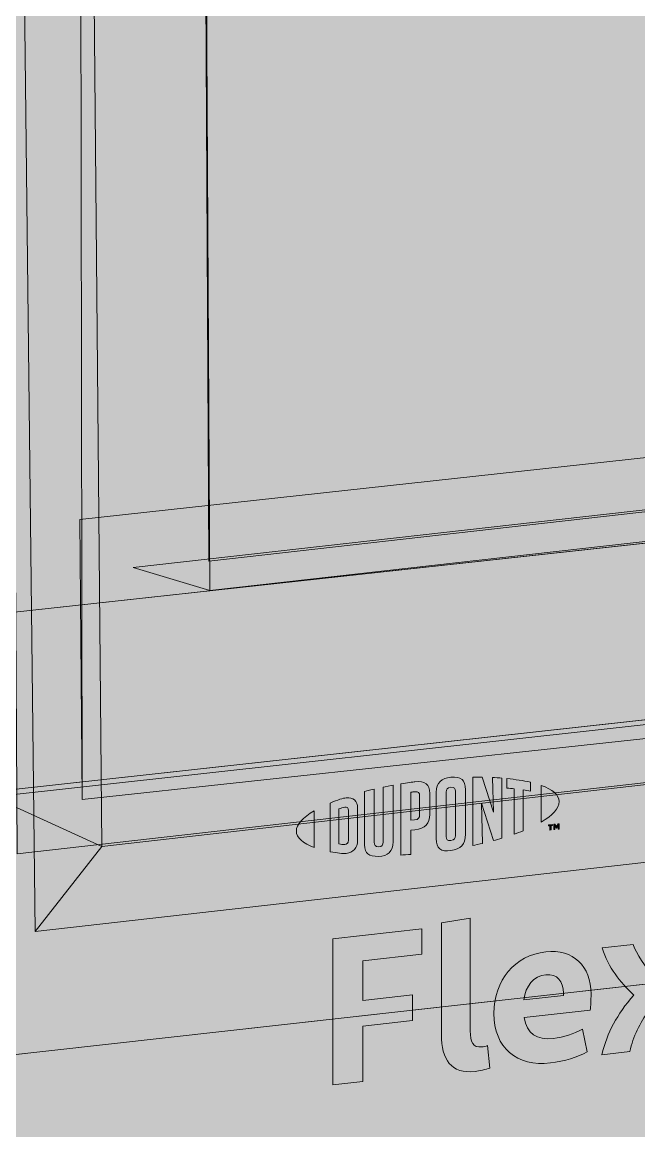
# Model space of a CAD drawing. Header units: inches. Extents: x -22 to 84, y -21 to 19.
# Drawn here: x 33.858 to 34.153, y -3.219 to -2.687 of the extents above; entities that cross this region are included whole.
import ezdxf

# ---------------------------------------------------------------- set-up
doc = ezdxf.new("R2010")
doc.units = ezdxf.units.IN
doc.header["$MEASUREMENT"] = 0
doc.layers.add('G-ANNO-TTLB', color=7, linetype='Continuous', lineweight=0)
doc.layers.add('TYVEK', color=7, linetype='Continuous', lineweight=0)
picture_1 = doc.add_image_def('image1.png', size_in_pixel=(1250, 1458))
picture_2 = doc.add_image_def('image2.png', size_in_pixel=(1250, 1458))

# ---------------------------------------------------------------- blocks, each defined once
blk = doc.blocks.new('Block_33')
at = {"layer": 'TYVEK', "color": 18, "lineweight": 9, "true_color": 0x000000}
for p, q in [((33.85133, -2.97023), (35.98683, -2.73664)), ((33.85199, -3.05517), (36.08241, -2.80897)), ((33.72591, -3.19653), (36.20186, -2.91978))]:
    blk.add_line(p, q, dxfattribs=at)
blk = doc.blocks.new('Block_34')
at = {"layer": 'TYVEK'}
for points in [[(32.43653, 2.2097), (32.43653, 2.2097), (37.52489, 2.41225), (37.52489, 2.41225), (37.52489, 2.41225), (37.3835, -4.1565), (37.3835, -4.1565), (37.3835, -4.1565), (32.62265, -4.78983), (32.62265, -4.78983), (32.62265, -4.78983), (32.43653, 2.2097), (32.43653, 2.2097)], [(33.67354, -3.45827), (33.67354, -3.45827), (36.38832, -3.13149), (36.38832, -3.13149), (36.38832, -3.13149), (36.45597, 1.29598), (36.45597, 1.29598), (36.45597, 1.29598), (33.61587, 1.11902), (33.61587, 1.11902), (33.61587, 1.11902), (33.67354, -3.45827), (33.67354, -3.45827)]]:
    blk.add_open_spline(points, degree=3, knots=[0, 0, 0, 0, 1, 1, 1, 2, 2, 2, 3, 3, 3, 4, 4, 4, 4], dxfattribs=at)
image = blk.add_image(picture_1, insert=(31.68353, -5.18884), size_in_units=(6.87158, 8.01501), dxfattribs=at)
image = blk.add_image(picture_2, insert=(31.68353, -5.18884), size_in_units=(6.87158, 8.01501), dxfattribs=at)
blk = doc.blocks.new('Block_39')
at = {"layer": 'TYVEK', "true_color": 0x003b71, "transparency": 33554687}
h = blk.add_hatch(color=156, dxfattribs=at)
h.dxf.hatch_style = 2
edge = h.paths.add_edge_path()
edge.add_spline(control_points=[(34.00672, -3.19671), (34.00672, -3.19671), (34.00672, -3.12659), (34.00672, -3.12659), (34.00672, -3.12659), (34.0494, -3.1218), (34.0494, -3.1218), (34.0494, -3.1218), (34.0494, -3.13402), (34.0494, -3.13402), (34.0494, -3.13402), (34.02105, -3.13721), (34.02105, -3.13721), (34.02105, -3.13721), (34.02105, -3.15624), (34.02105, -3.15624), (34.02105, -3.15624), (34.04489, -3.15356), (34.04489, -3.15356), (34.04489, -3.15356), (34.04489, -3.16578), (34.04489, -3.16578), (34.04489, -3.16578), (34.02105, -3.16846), (34.02105, -3.16846), (34.02105, -3.16846), (34.02105, -3.19511), (34.02105, -3.19511), (34.02105, -3.19511), (34.00672, -3.19671), (34.00672, -3.19671)], knot_values=[0, 0, 0, 0, 1, 1, 1, 2, 2, 2, 3, 3, 3, 4, 4, 4, 5, 5, 5, 6, 6, 6, 7, 7, 7, 8, 8, 8, 9, 9, 9, 10, 10, 10, 10], degree=3, periodic=0)
h = blk.add_hatch(color=156, dxfattribs=at)
h.dxf.hatch_style = 2
edge = h.paths.add_edge_path()
edge.add_spline(control_points=[(34.07264, -3.17078), (34.07264, -3.17619), (34.07404, -3.17894), (34.07805, -3.17849), (34.07905, -3.17838), (34.08005, -3.17816), (34.08095, -3.17786), (34.08095, -3.17786), (34.08195, -3.18867), (34.08195, -3.18867), (34.08005, -3.18928), (34.07694, -3.19003), (34.07494, -3.19026), (34.06342, -3.19155), (34.05881, -3.18455), (34.05881, -3.17253), (34.05881, -3.17253), (34.05881, -3.11904), (34.05881, -3.11904), (34.05881, -3.11904), (34.07264, -3.11669), (34.07264, -3.11669), (34.07264, -3.11669), (34.07264, -3.17078), (34.07264, -3.17078)], knot_values=[0, 0, 0, 0, 1, 1, 1, 2, 2, 2, 3, 3, 3, 4, 4, 4, 5, 5, 5, 6, 6, 6, 7, 7, 7, 8, 8, 8, 8], degree=3, periodic=0)
h = blk.add_hatch(color=156, dxfattribs=at)
h.dxf.hatch_style = 2
edge = h.paths.add_edge_path()
edge.add_spline(control_points=[(34.15097, -3.15367), (34.14426, -3.14702), (34.13895, -3.1407), (34.13584, -3.13103), (34.13584, -3.13103), (34.15077, -3.12935), (34.15077, -3.12935), (34.15207, -3.13372), (34.15648, -3.14003), (34.16089, -3.14525), (34.16459, -3.13932), (34.1678, -3.13305), (34.1685, -3.12736), (34.1685, -3.12736), (34.18252, -3.12579), (34.18252, -3.12579), (34.17992, -3.1365), (34.17551, -3.14431), (34.168, -3.15286), (34.17521, -3.16017), (34.18012, -3.16663), (34.18423, -3.17679), (34.18423, -3.17679), (34.1693, -3.17846), (34.1693, -3.17846), (34.1672, -3.17309), (34.16219, -3.16614), (34.15798, -3.1611), (34.15417, -3.16704), (34.15057, -3.17345), (34.14917, -3.18072), (34.14917, -3.18072), (34.13574, -3.18223), (34.13574, -3.18223), (34.13825, -3.17153), (34.14296, -3.16299), (34.15097, -3.15367)], knot_values=[0, 0, 0, 0, 1, 1, 1, 2, 2, 2, 3, 3, 3, 4, 4, 4, 5, 5, 5, 6, 6, 6, 7, 7, 7, 8, 8, 8, 9, 9, 9, 10, 10, 10, 11, 11, 11, 12, 12, 12, 12], degree=3, periodic=0)
h = blk.add_hatch(color=156, dxfattribs=at)
h.dxf.hatch_style = 2
edge = h.paths.add_edge_path()
edge.add_spline(control_points=[(34.09828, -3.15598), (34.09828, -3.15598), (34.11731, -3.15385), (34.11731, -3.15385), (34.11731, -3.15385), (34.11731, -3.15264), (34.11731, -3.15264), (34.11731, -3.14703), (34.11431, -3.14327), (34.1088, -3.14388), (34.10299, -3.14454), (34.09918, -3.14907), (34.09828, -3.15598)], knot_values=[0, 0, 0, 0, 1, 1, 1, 2, 2, 2, 3, 3, 3, 4, 4, 4, 4], degree=3, periodic=0)
edge = h.paths.add_edge_path()
edge.add_spline(control_points=[(34.12863, -3.18082), (34.12422, -3.18332), (34.11771, -3.18546), (34.1111, -3.1862), (34.09497, -3.18801), (34.08396, -3.17903), (34.08396, -3.1624), (34.08396, -3.14647), (34.09407, -3.13452), (34.1088, -3.13286), (34.12192, -3.13139), (34.13054, -3.13974), (34.13054, -3.15316), (34.13054, -3.15617), (34.13034, -3.1588), (34.13014, -3.16082), (34.13014, -3.16082), (34.09848, -3.16438), (34.09848, -3.16438), (34.09978, -3.17224), (34.10449, -3.17532), (34.1125, -3.17442), (34.11741, -3.17387), (34.12212, -3.17224), (34.12643, -3.16995), (34.12643, -3.16995), (34.12863, -3.18082), (34.12863, -3.18082)], knot_values=[0, 0, 0, 0, 1, 1, 1, 2, 2, 2, 3, 3, 3, 4, 4, 4, 5, 5, 5, 6, 6, 6, 7, 7, 7, 8, 8, 8, 9, 9, 9, 9], degree=3, periodic=0)
at = {"layer": 'TYVEK'}
for points, knots in [([(34.00672, -3.19671), (34.00672, -3.19671), (34.00672, -3.12659), (34.00672, -3.12659), (34.00672, -3.12659), (34.0494, -3.1218), (34.0494, -3.1218), (34.0494, -3.1218), (34.0494, -3.13402), (34.0494, -3.13402), (34.0494, -3.13402), (34.02105, -3.13721), (34.02105, -3.13721), (34.02105, -3.13721), (34.02105, -3.15624), (34.02105, -3.15624), (34.02105, -3.15624), (34.04489, -3.15356), (34.04489, -3.15356), (34.04489, -3.15356), (34.04489, -3.16578), (34.04489, -3.16578), (34.04489, -3.16578), (34.02105, -3.16846), (34.02105, -3.16846), (34.02105, -3.16846), (34.02105, -3.19511), (34.02105, -3.19511), (34.02105, -3.19511), (34.00672, -3.19671), (34.00672, -3.19671)], [0, 0, 0, 0, 1, 1, 1, 2, 2, 2, 3, 3, 3, 4, 4, 4, 5, 5, 5, 6, 6, 6, 7, 7, 7, 8, 8, 8, 9, 9, 9, 10, 10, 10, 10]), ([(34.07264, -3.17078), (34.07264, -3.17619), (34.07404, -3.17894), (34.07805, -3.17849), (34.07905, -3.17838), (34.08005, -3.17816), (34.08095, -3.17786), (34.08095, -3.17786), (34.08195, -3.18867), (34.08195, -3.18867), (34.08005, -3.18928), (34.07694, -3.19003), (34.07494, -3.19026), (34.06342, -3.19155), (34.05881, -3.18455), (34.05881, -3.17253), (34.05881, -3.17253), (34.05881, -3.11904), (34.05881, -3.11904), (34.05881, -3.11904), (34.07264, -3.11669), (34.07264, -3.11669), (34.07264, -3.11669), (34.07264, -3.17078), (34.07264, -3.17078)], [0, 0, 0, 0, 1, 1, 1, 2, 2, 2, 3, 3, 3, 4, 4, 4, 5, 5, 5, 6, 6, 6, 7, 7, 7, 8, 8, 8, 8]), ([(34.15097, -3.15367), (34.14426, -3.14702), (34.13895, -3.1407), (34.13584, -3.13103), (34.13584, -3.13103), (34.15077, -3.12935), (34.15077, -3.12935), (34.15207, -3.13372), (34.15648, -3.14003), (34.16089, -3.14525), (34.16459, -3.13932), (34.1678, -3.13305), (34.1685, -3.12736), (34.1685, -3.12736), (34.18252, -3.12579), (34.18252, -3.12579), (34.17992, -3.1365), (34.17551, -3.14431), (34.168, -3.15286), (34.17521, -3.16017), (34.18012, -3.16663), (34.18423, -3.17679), (34.18423, -3.17679), (34.1693, -3.17846), (34.1693, -3.17846), (34.1672, -3.17309), (34.16219, -3.16614), (34.15798, -3.1611), (34.15417, -3.16704), (34.15057, -3.17345), (34.14917, -3.18072), (34.14917, -3.18072), (34.13574, -3.18223), (34.13574, -3.18223), (34.13825, -3.17153), (34.14296, -3.16299), (34.15097, -3.15367)], [0, 0, 0, 0, 1, 1, 1, 2, 2, 2, 3, 3, 3, 4, 4, 4, 5, 5, 5, 6, 6, 6, 7, 7, 7, 8, 8, 8, 9, 9, 9, 10, 10, 10, 11, 11, 11, 12, 12, 12, 12]), ([(34.12863, -3.18082), (34.12422, -3.18332), (34.11771, -3.18546), (34.1111, -3.1862), (34.09497, -3.18801), (34.08396, -3.17903), (34.08396, -3.1624), (34.08396, -3.14647), (34.09407, -3.13452), (34.1088, -3.13286), (34.12192, -3.13139), (34.13054, -3.13974), (34.13054, -3.15316), (34.13054, -3.15617), (34.13034, -3.1588), (34.13014, -3.16082), (34.13014, -3.16082), (34.09848, -3.16438), (34.09848, -3.16438), (34.09978, -3.17224), (34.10449, -3.17532), (34.1125, -3.17442), (34.11741, -3.17387), (34.12212, -3.17224), (34.12643, -3.16995), (34.12643, -3.16995), (34.12863, -3.18082), (34.12863, -3.18082)], [0, 0, 0, 0, 1, 1, 1, 2, 2, 2, 3, 3, 3, 4, 4, 4, 5, 5, 5, 6, 6, 6, 7, 7, 7, 8, 8, 8, 9, 9, 9, 9]), ([(34.09828, -3.15598), (34.09828, -3.15598), (34.11731, -3.15385), (34.11731, -3.15385), (34.11731, -3.15385), (34.11731, -3.15264), (34.11731, -3.15264), (34.11731, -3.14703), (34.11431, -3.14327), (34.1088, -3.14388), (34.10299, -3.14454), (34.09918, -3.14907), (34.09828, -3.15598)], [0, 0, 0, 0, 1, 1, 1, 2, 2, 2, 3, 3, 3, 4, 4, 4, 4])]:
    blk.add_open_spline(points, degree=3, knots=knots, dxfattribs=at)
blk = doc.blocks.new('Block_40')
at = {"layer": 'TYVEK', "true_color": 0x003b71, "transparency": 33554687}
h = blk.add_hatch(color=156, dxfattribs=at)
h.dxf.hatch_style = 2
edge = h.paths.add_edge_path()
edge.add_spline(control_points=[(34.04836, -3.0671), (34.04836, -3.06857), (34.04784, -3.06938), (34.04589, -3.0696), (34.04589, -3.0696), (34.04421, -3.06979), (34.04421, -3.06979), (34.04421, -3.06979), (34.04421, -3.05631), (34.04421, -3.05631), (34.04496, -3.05618), (34.04536, -3.05613), (34.04581, -3.05608), (34.04792, -3.05584), (34.04836, -3.05659), (34.04836, -3.05809), (34.04836, -3.05809), (34.04836, -3.0671), (34.04836, -3.0671)], knot_values=[0, 0, 0, 0, 1, 1, 1, 2, 2, 2, 3, 3, 3, 4, 4, 4, 5, 5, 5, 6, 6, 6, 6], degree=3, periodic=0)
edge = h.paths.add_edge_path()
edge.add_spline(control_points=[(34.04609, -3.05128), (34.04525, -3.05137), (34.04221, -3.05182), (34.03941, -3.0523), (34.03941, -3.0523), (34.03941, -3.08647), (34.03941, -3.08647), (34.04036, -3.08642), (34.04286, -3.08627), (34.04421, -3.08615), (34.04421, -3.08615), (34.04421, -3.07454), (34.04421, -3.07454), (34.04421, -3.07454), (34.04609, -3.07433), (34.04609, -3.07433), (34.05112, -3.07375), (34.05321, -3.07126), (34.05321, -3.06692), (34.05321, -3.06692), (34.05321, -3.05685), (34.05321, -3.05685), (34.05321, -3.0526), (34.05086, -3.05074), (34.04609, -3.05128)], knot_values=[0, 0, 0, 0, 1, 1, 1, 2, 2, 2, 3, 3, 3, 4, 4, 4, 5, 5, 5, 6, 6, 6, 7, 7, 7, 8, 8, 8, 8], degree=3, periodic=0)
h = blk.add_hatch(color=156, dxfattribs=at)
h.dxf.hatch_style = 2
edge = h.paths.add_edge_path()
edge.add_spline(control_points=[(34.06551, -3.07711), (34.06551, -3.07846), (34.06506, -3.07921), (34.06336, -3.07946), (34.06161, -3.0797), (34.06113, -3.07901), (34.06113, -3.07761), (34.06113, -3.07761), (34.06113, -3.0563), (34.06113, -3.0563), (34.06113, -3.0549), (34.06161, -3.05407), (34.06336, -3.05392), (34.06506, -3.05378), (34.06551, -3.05446), (34.06551, -3.05581), (34.06551, -3.05581), (34.06551, -3.07711), (34.06551, -3.07711)], knot_values=[0, 0, 0, 0, 1, 1, 1, 2, 2, 2, 3, 3, 3, 4, 4, 4, 5, 5, 5, 6, 6, 6, 6], degree=3, periodic=0)
edge = h.paths.add_edge_path()
edge.add_spline(control_points=[(34.06336, -3.04915), (34.05891, -3.04943), (34.05626, -3.05169), (34.05626, -3.0562), (34.05626, -3.0562), (34.05626, -3.07855), (34.05626, -3.07855), (34.05626, -3.0833), (34.05866, -3.08499), (34.06336, -3.08426), (34.06796, -3.08354), (34.07036, -3.08152), (34.07036, -3.07647), (34.07036, -3.07647), (34.07036, -3.05513), (34.07036, -3.05513), (34.07036, -3.05031), (34.06819, -3.04884), (34.06336, -3.04915)], knot_values=[0, 0, 0, 0, 1, 1, 1, 2, 2, 2, 3, 3, 3, 4, 4, 4, 5, 5, 5, 6, 6, 6, 6], degree=3, periodic=0)
h = blk.add_hatch(color=156, dxfattribs=at)
h.dxf.hatch_style = 2
edge = h.paths.add_edge_path()
edge.add_spline(control_points=[(34.08369, -3.0659), (34.08369, -3.0659), (34.07836, -3.04912), (34.07836, -3.04912), (34.07691, -3.0491), (34.07516, -3.0491), (34.07381, -3.04912), (34.07381, -3.04912), (34.07381, -3.08192), (34.07381, -3.08192), (34.07476, -3.08173), (34.07718, -3.08118), (34.07843, -3.08088), (34.07843, -3.08088), (34.07805, -3.06159), (34.07805, -3.06159), (34.07805, -3.06159), (34.08369, -3.07953), (34.08369, -3.07953), (34.08489, -3.07921), (34.08664, -3.07871), (34.08779, -3.07836), (34.08779, -3.07836), (34.08779, -3.04954), (34.08779, -3.04954), (34.08659, -3.04944), (34.08441, -3.04931), (34.08336, -3.04927), (34.08336, -3.04927), (34.08369, -3.0659), (34.08369, -3.0659)], knot_values=[0, 0, 0, 0, 1, 1, 1, 2, 2, 2, 3, 3, 3, 4, 4, 4, 5, 5, 5, 6, 6, 6, 7, 7, 7, 8, 8, 8, 9, 9, 9, 10, 10, 10, 10], degree=3, periodic=0)
h = blk.add_hatch(color=156, dxfattribs=at)
h.dxf.hatch_style = 2
edge = h.paths.add_edge_path()
edge.add_spline(control_points=[(34.09016, -3.05431), (34.09135, -3.05439), (34.09252, -3.0545), (34.09366, -3.05462), (34.09366, -3.05462), (34.09366, -3.07643), (34.09366, -3.07643), (34.09471, -3.07607), (34.09666, -3.07534), (34.09796, -3.07481), (34.09796, -3.07481), (34.09796, -3.05517), (34.09796, -3.05517), (34.09921, -3.05535), (34.10039, -3.05554), (34.10146, -3.05573), (34.10146, -3.05573), (34.10146, -3.05153), (34.10146, -3.05153), (34.09807, -3.05072), (34.09442, -3.05017), (34.09016, -3.04975), (34.09016, -3.04975), (34.09016, -3.05431), (34.09016, -3.05431)], knot_values=[0, 0, 0, 0, 1, 1, 1, 2, 2, 2, 3, 3, 3, 4, 4, 4, 5, 5, 5, 6, 6, 6, 7, 7, 7, 8, 8, 8, 8], degree=3, periodic=0)
h = blk.add_hatch(color=156, dxfattribs=at)
h.dxf.hatch_style = 2
edge = h.paths.add_edge_path()
edge.add_spline(control_points=[(34.03085, -3.08022), (34.03085, -3.08157), (34.03039, -3.08248), (34.0287, -3.08247), (34.02705, -3.08245), (34.0266, -3.0818), (34.0266, -3.0802), (34.0266, -3.0802), (34.0266, -3.05481), (34.0266, -3.05481), (34.0255, -3.05505), (34.02305, -3.05567), (34.022, -3.05594), (34.022, -3.05594), (34.022, -3.08162), (34.022, -3.08162), (34.022, -3.08572), (34.02399, -3.08709), (34.0287, -3.0871), (34.03302, -3.08711), (34.03566, -3.08464), (34.03566, -3.08009), (34.03566, -3.08009), (34.03566, -3.05295), (34.03566, -3.05295), (34.03476, -3.0531), (34.0318, -3.05368), (34.03085, -3.05389), (34.03085, -3.05389), (34.03085, -3.08022), (34.03085, -3.08022)], knot_values=[0, 0, 0, 0, 1, 1, 1, 2, 2, 2, 3, 3, 3, 4, 4, 4, 5, 5, 5, 6, 6, 6, 7, 7, 7, 8, 8, 8, 9, 9, 9, 10, 10, 10, 10], degree=3, periodic=0)
h = blk.add_hatch(color=156, dxfattribs=at)
h.dxf.hatch_style = 2
edge = h.paths.add_edge_path()
edge.add_spline(control_points=[(34.11522, -3.06082), (34.11522, -3.06405), (34.11208, -3.06742), (34.10662, -3.07063), (34.10662, -3.07063), (34.10662, -3.05302), (34.10662, -3.05302), (34.11208, -3.05498), (34.11522, -3.05763), (34.11522, -3.06082)], knot_values=[0, 0, 0, 0, 1, 1, 1, 2, 2, 2, 3, 3, 3, 3], degree=3, periodic=0)
h = blk.add_hatch(color=156, dxfattribs=at)
h.dxf.hatch_style = 2
edge = h.paths.add_edge_path()
edge.add_spline(control_points=[(34.01425, -3.07935), (34.01425, -3.0807), (34.01344, -3.08124), (34.01247, -3.08135), (34.01172, -3.08144), (34.01055, -3.08129), (34.0096, -3.08114), (34.0096, -3.08114), (34.0096, -3.06431), (34.0096, -3.06431), (34.01055, -3.06395), (34.01172, -3.06355), (34.01247, -3.06346), (34.01344, -3.06335), (34.01425, -3.06371), (34.01425, -3.06506), (34.01425, -3.06506), (34.01425, -3.07935), (34.01425, -3.07935)], knot_values=[0, 0, 0, 0, 1, 1, 1, 2, 2, 2, 3, 3, 3, 4, 4, 4, 5, 5, 5, 6, 6, 6, 6], degree=3, periodic=0)
edge = h.paths.add_edge_path()
edge.add_spline(control_points=[(34.01311, -3.05899), (34.01158, -3.05916), (34.00938, -3.05986), (34.0054, -3.06153), (34.0054, -3.06153), (34.0054, -3.08487), (34.0054, -3.08487), (34.0089, -3.08553), (34.01158, -3.08585), (34.01311, -3.08568), (34.01662, -3.08529), (34.0186, -3.08291), (34.0186, -3.07946), (34.0186, -3.07946), (34.0186, -3.06397), (34.0186, -3.06397), (34.0186, -3.06052), (34.01662, -3.05859), (34.01311, -3.05899)], knot_values=[0, 0, 0, 0, 1, 1, 1, 2, 2, 2, 3, 3, 3, 4, 4, 4, 5, 5, 5, 6, 6, 6, 6], degree=3, periodic=0)
h = blk.add_hatch(color=156, dxfattribs=at)
h.dxf.hatch_style = 2
edge = h.paths.add_edge_path()
edge.add_spline(control_points=[(33.98926, -3.07496), (33.98926, -3.07819), (33.99239, -3.08086), (33.99785, -3.08283), (33.99785, -3.08283), (33.99785, -3.06523), (33.99785, -3.06523), (33.99239, -3.06842), (33.98926, -3.07177), (33.98926, -3.07496)], knot_values=[0, 0, 0, 0, 1, 1, 1, 2, 2, 2, 3, 3, 3, 3], degree=3, periodic=0)
h = blk.add_hatch(color=156, dxfattribs=at)
h.dxf.hatch_style = 2
edge = h.paths.add_edge_path()
edge.add_spline(control_points=[(34.11266, -3.07171), (34.11266, -3.07171), (34.11318, -3.07165), (34.11318, -3.07165), (34.11318, -3.07165), (34.11395, -3.07277), (34.11395, -3.07277), (34.11395, -3.07277), (34.11472, -3.07148), (34.11472, -3.07148), (34.11472, -3.07148), (34.11522, -3.07142), (34.11522, -3.07142), (34.11522, -3.07142), (34.11522, -3.07396), (34.11522, -3.07396), (34.11522, -3.07396), (34.11475, -3.07401), (34.11475, -3.07401), (34.11475, -3.07401), (34.11475, -3.07221), (34.11475, -3.07221), (34.11475, -3.07221), (34.11397, -3.07351), (34.11397, -3.07351), (34.11397, -3.07351), (34.11392, -3.07351), (34.11392, -3.07351), (34.11392, -3.07351), (34.11313, -3.07239), (34.11313, -3.07239), (34.11313, -3.07239), (34.11313, -3.07419), (34.11313, -3.07419), (34.11313, -3.07419), (34.11266, -3.07425), (34.11266, -3.07425), (34.11266, -3.07425), (34.11266, -3.07171), (34.11266, -3.07171)], knot_values=[0, 0, 0, 0, 1, 1, 1, 2, 2, 2, 3, 3, 3, 4, 4, 4, 5, 5, 5, 6, 6, 6, 7, 7, 7, 8, 8, 8, 9, 9, 9, 10, 10, 10, 11, 11, 11, 12, 12, 12, 13, 13, 13, 13], degree=3, periodic=0)
edge = h.paths.add_edge_path()
edge.add_spline(control_points=[(34.11085, -3.07236), (34.11085, -3.07236), (34.11007, -3.07244), (34.11007, -3.07244), (34.11007, -3.07244), (34.11007, -3.072), (34.11007, -3.072), (34.11007, -3.072), (34.11212, -3.07177), (34.11212, -3.07177), (34.11212, -3.07177), (34.11212, -3.07221), (34.11212, -3.07221), (34.11212, -3.07221), (34.11134, -3.0723), (34.11134, -3.0723), (34.11134, -3.0723), (34.11134, -3.07439), (34.11134, -3.07439), (34.11134, -3.07439), (34.11085, -3.07445), (34.11085, -3.07445), (34.11085, -3.07445), (34.11085, -3.07236), (34.11085, -3.07236)], knot_values=[0, 0, 0, 0, 1, 1, 1, 2, 2, 2, 3, 3, 3, 4, 4, 4, 5, 5, 5, 6, 6, 6, 7, 7, 7, 8, 8, 8, 8], degree=3, periodic=0)
at = {"layer": 'TYVEK'}
for points, knots in [([(34.04609, -3.05128), (34.04525, -3.05137), (34.04221, -3.05182), (34.03941, -3.0523), (34.03941, -3.0523), (34.03941, -3.08647), (34.03941, -3.08647), (34.04036, -3.08642), (34.04286, -3.08627), (34.04421, -3.08615), (34.04421, -3.08615), (34.04421, -3.07454), (34.04421, -3.07454), (34.04421, -3.07454), (34.04609, -3.07433), (34.04609, -3.07433), (34.05112, -3.07375), (34.05321, -3.07126), (34.05321, -3.06692), (34.05321, -3.06692), (34.05321, -3.05685), (34.05321, -3.05685), (34.05321, -3.0526), (34.05086, -3.05074), (34.04609, -3.05128)], [0, 0, 0, 0, 1, 1, 1, 2, 2, 2, 3, 3, 3, 4, 4, 4, 5, 5, 5, 6, 6, 6, 7, 7, 7, 8, 8, 8, 8]), ([(34.06336, -3.04915), (34.05891, -3.04943), (34.05626, -3.05169), (34.05626, -3.0562), (34.05626, -3.0562), (34.05626, -3.07855), (34.05626, -3.07855), (34.05626, -3.0833), (34.05866, -3.08499), (34.06336, -3.08426), (34.06796, -3.08354), (34.07036, -3.08152), (34.07036, -3.07647), (34.07036, -3.07647), (34.07036, -3.05513), (34.07036, -3.05513), (34.07036, -3.05031), (34.06819, -3.04884), (34.06336, -3.04915)], [0, 0, 0, 0, 1, 1, 1, 2, 2, 2, 3, 3, 3, 4, 4, 4, 5, 5, 5, 6, 6, 6, 6]), ([(34.08369, -3.0659), (34.08369, -3.0659), (34.07836, -3.04912), (34.07836, -3.04912), (34.07691, -3.0491), (34.07516, -3.0491), (34.07381, -3.04912), (34.07381, -3.04912), (34.07381, -3.08192), (34.07381, -3.08192), (34.07476, -3.08173), (34.07718, -3.08118), (34.07843, -3.08088), (34.07843, -3.08088), (34.07805, -3.06159), (34.07805, -3.06159), (34.07805, -3.06159), (34.08369, -3.07953), (34.08369, -3.07953), (34.08489, -3.07921), (34.08664, -3.07871), (34.08779, -3.07836), (34.08779, -3.07836), (34.08779, -3.04954), (34.08779, -3.04954), (34.08659, -3.04944), (34.08441, -3.04931), (34.08336, -3.04927), (34.08336, -3.04927), (34.08369, -3.0659), (34.08369, -3.0659)], [0, 0, 0, 0, 1, 1, 1, 2, 2, 2, 3, 3, 3, 4, 4, 4, 5, 5, 5, 6, 6, 6, 7, 7, 7, 8, 8, 8, 9, 9, 9, 10, 10, 10, 10]), ([(34.09016, -3.05431), (34.09135, -3.05439), (34.09252, -3.0545), (34.09366, -3.05462), (34.09366, -3.05462), (34.09366, -3.07643), (34.09366, -3.07643), (34.09471, -3.07607), (34.09666, -3.07534), (34.09796, -3.07481), (34.09796, -3.07481), (34.09796, -3.05517), (34.09796, -3.05517), (34.09921, -3.05535), (34.10039, -3.05554), (34.10146, -3.05573), (34.10146, -3.05573), (34.10146, -3.05153), (34.10146, -3.05153), (34.09807, -3.05072), (34.09442, -3.05017), (34.09016, -3.04975), (34.09016, -3.04975), (34.09016, -3.05431), (34.09016, -3.05431)], [0, 0, 0, 0, 1, 1, 1, 2, 2, 2, 3, 3, 3, 4, 4, 4, 5, 5, 5, 6, 6, 6, 7, 7, 7, 8, 8, 8, 8]), ([(34.03085, -3.08022), (34.03085, -3.08157), (34.03039, -3.08248), (34.0287, -3.08247), (34.02705, -3.08245), (34.0266, -3.0818), (34.0266, -3.0802), (34.0266, -3.0802), (34.0266, -3.05481), (34.0266, -3.05481), (34.0255, -3.05505), (34.02305, -3.05567), (34.022, -3.05594), (34.022, -3.05594), (34.022, -3.08162), (34.022, -3.08162), (34.022, -3.08572), (34.02399, -3.08709), (34.0287, -3.0871), (34.03302, -3.08711), (34.03566, -3.08464), (34.03566, -3.08009), (34.03566, -3.08009), (34.03566, -3.05295), (34.03566, -3.05295), (34.03476, -3.0531), (34.0318, -3.05368), (34.03085, -3.05389), (34.03085, -3.05389), (34.03085, -3.08022), (34.03085, -3.08022)], [0, 0, 0, 0, 1, 1, 1, 2, 2, 2, 3, 3, 3, 4, 4, 4, 5, 5, 5, 6, 6, 6, 7, 7, 7, 8, 8, 8, 9, 9, 9, 10, 10, 10, 10]), ([(34.04836, -3.0671), (34.04836, -3.06857), (34.04784, -3.06938), (34.04589, -3.0696), (34.04589, -3.0696), (34.04421, -3.06979), (34.04421, -3.06979), (34.04421, -3.06979), (34.04421, -3.05631), (34.04421, -3.05631), (34.04496, -3.05618), (34.04536, -3.05613), (34.04581, -3.05608), (34.04792, -3.05584), (34.04836, -3.05659), (34.04836, -3.05809), (34.04836, -3.05809), (34.04836, -3.0671), (34.04836, -3.0671)], [0, 0, 0, 0, 1, 1, 1, 2, 2, 2, 3, 3, 3, 4, 4, 4, 5, 5, 5, 6, 6, 6, 6]), ([(34.06551, -3.07711), (34.06551, -3.07846), (34.06506, -3.07921), (34.06336, -3.07946), (34.06161, -3.0797), (34.06113, -3.07901), (34.06113, -3.07761), (34.06113, -3.07761), (34.06113, -3.0563), (34.06113, -3.0563), (34.06113, -3.0549), (34.06161, -3.05407), (34.06336, -3.05392), (34.06506, -3.05378), (34.06551, -3.05446), (34.06551, -3.05581), (34.06551, -3.05581), (34.06551, -3.07711), (34.06551, -3.07711)], [0, 0, 0, 0, 1, 1, 1, 2, 2, 2, 3, 3, 3, 4, 4, 4, 5, 5, 5, 6, 6, 6, 6]), ([(34.11522, -3.06082), (34.11522, -3.06405), (34.11208, -3.06742), (34.10662, -3.07063), (34.10662, -3.07063), (34.10662, -3.05302), (34.10662, -3.05302), (34.11208, -3.05498), (34.11522, -3.05763), (34.11522, -3.06082)], [0, 0, 0, 0, 1, 1, 1, 2, 2, 2, 3, 3, 3, 3]), ([(34.01311, -3.05899), (34.01158, -3.05916), (34.00938, -3.05986), (34.0054, -3.06153), (34.0054, -3.06153), (34.0054, -3.08487), (34.0054, -3.08487), (34.0089, -3.08553), (34.01158, -3.08585), (34.01311, -3.08568), (34.01662, -3.08529), (34.0186, -3.08291), (34.0186, -3.07946), (34.0186, -3.07946), (34.0186, -3.06397), (34.0186, -3.06397), (34.0186, -3.06052), (34.01662, -3.05859), (34.01311, -3.05899)], [0, 0, 0, 0, 1, 1, 1, 2, 2, 2, 3, 3, 3, 4, 4, 4, 5, 5, 5, 6, 6, 6, 6]), ([(34.01425, -3.07935), (34.01425, -3.0807), (34.01344, -3.08124), (34.01247, -3.08135), (34.01172, -3.08144), (34.01055, -3.08129), (34.0096, -3.08114), (34.0096, -3.08114), (34.0096, -3.06431), (34.0096, -3.06431), (34.01055, -3.06395), (34.01172, -3.06355), (34.01247, -3.06346), (34.01344, -3.06335), (34.01425, -3.06371), (34.01425, -3.06506), (34.01425, -3.06506), (34.01425, -3.07935), (34.01425, -3.07935)], [0, 0, 0, 0, 1, 1, 1, 2, 2, 2, 3, 3, 3, 4, 4, 4, 5, 5, 5, 6, 6, 6, 6]), ([(33.98926, -3.07496), (33.98926, -3.07819), (33.99239, -3.08086), (33.99785, -3.08283), (33.99785, -3.08283), (33.99785, -3.06523), (33.99785, -3.06523), (33.99239, -3.06842), (33.98926, -3.07177), (33.98926, -3.07496)], [0, 0, 0, 0, 1, 1, 1, 2, 2, 2, 3, 3, 3, 3]), ([(34.11085, -3.07236), (34.11085, -3.07236), (34.11007, -3.07244), (34.11007, -3.07244), (34.11007, -3.07244), (34.11007, -3.072), (34.11007, -3.072), (34.11007, -3.072), (34.11212, -3.07177), (34.11212, -3.07177), (34.11212, -3.07177), (34.11212, -3.07221), (34.11212, -3.07221), (34.11212, -3.07221), (34.11134, -3.0723), (34.11134, -3.0723), (34.11134, -3.0723), (34.11134, -3.07439), (34.11134, -3.07439), (34.11134, -3.07439), (34.11085, -3.07445), (34.11085, -3.07445), (34.11085, -3.07445), (34.11085, -3.07236), (34.11085, -3.07236)], [0, 0, 0, 0, 1, 1, 1, 2, 2, 2, 3, 3, 3, 4, 4, 4, 5, 5, 5, 6, 6, 6, 7, 7, 7, 8, 8, 8, 8]), ([(34.11266, -3.07171), (34.11266, -3.07171), (34.11318, -3.07165), (34.11318, -3.07165), (34.11318, -3.07165), (34.11395, -3.07277), (34.11395, -3.07277), (34.11395, -3.07277), (34.11472, -3.07148), (34.11472, -3.07148), (34.11472, -3.07148), (34.11522, -3.07142), (34.11522, -3.07142), (34.11522, -3.07142), (34.11522, -3.07396), (34.11522, -3.07396), (34.11522, -3.07396), (34.11475, -3.07401), (34.11475, -3.07401), (34.11475, -3.07401), (34.11475, -3.07221), (34.11475, -3.07221), (34.11475, -3.07221), (34.11397, -3.07351), (34.11397, -3.07351), (34.11397, -3.07351), (34.11392, -3.07351), (34.11392, -3.07351), (34.11392, -3.07351), (34.11313, -3.07239), (34.11313, -3.07239), (34.11313, -3.07239), (34.11313, -3.07419), (34.11313, -3.07419), (34.11313, -3.07419), (34.11266, -3.07425), (34.11266, -3.07425), (34.11266, -3.07425), (34.11266, -3.07171), (34.11266, -3.07171)], [0, 0, 0, 0, 1, 1, 1, 2, 2, 2, 3, 3, 3, 4, 4, 4, 5, 5, 5, 6, 6, 6, 7, 7, 7, 8, 8, 8, 9, 9, 9, 10, 10, 10, 11, 11, 11, 12, 12, 12, 13, 13, 13, 13])]:
    blk.add_open_spline(points, degree=3, knots=knots, dxfattribs=at)
blk = doc.blocks.new('Block_38')
at = {"layer": 'TYVEK'}
for name in ['Block_40', 'Block_39']:
    blk.add_blockref(name, (0, 0), dxfattribs=at)
blk = doc.blocks.new('Block_41')
at = {"layer": 'TYVEK', "true_color": 0xf2f2f2, "transparency": 33554687}
h = blk.add_hatch(color=7, dxfattribs=at)
h.dxf.hatch_style = 2
edge = h.paths.add_edge_path()
edge.add_spline(control_points=[(33.94772, -2.9596), (33.94772, -2.9596), (36.02535, -2.72539), (36.02535, -2.72539), (36.02535, -2.72539), (36.05457, -1.03536), (36.05457, -1.03536), (36.05457, -1.03536), (33.93816, -1.21812), (33.93816, -1.21812), (33.93816, -1.21812), (33.94772, -2.9596), (33.94772, -2.9596)], knot_values=[0, 0, 0, 0, 1, 1, 1, 2, 2, 2, 3, 3, 3, 4, 4, 4, 4], degree=3, periodic=0)
edge = h.paths.add_edge_path()
edge.add_spline(control_points=[(33.84393, -1.10883), (33.84393, -1.10883), (36.14846, -0.90938), (36.14846, -0.90938), (36.14846, -0.90938), (36.1181, -2.82924), (36.1181, -2.82924), (36.1181, -2.82924), (33.85536, -3.08587), (33.85536, -3.08587), (33.85536, -3.08587), (33.84393, -1.10883), (33.84393, -1.10883)], knot_values=[0, 0, 0, 0, 1, 1, 1, 2, 2, 2, 3, 3, 3, 4, 4, 4, 4], degree=3, periodic=0)
h = blk.add_hatch(color=7, dxfattribs=at)
h.dxf.hatch_style = 2
h.paths.add_polyline_path([(35.9887, -2.71422), (33.94731, -2.9455), (33.93816, -1.21812), (36.01781, -1.0377)])
at = {"layer": 'TYVEK', "true_color": 0xe6e6e6, "transparency": 33554687}
h = blk.add_hatch(color=254, dxfattribs=at)
h.dxf.hatch_style = 2
h.paths.add_polyline_path([(36.02535, -2.72539), (33.94772, -2.9596), (33.91107, -2.94843), (35.9887, -2.71422)])
at = {"layer": 'TYVEK', "color": 18, "lineweight": 9, "true_color": 0x000000}
for points in [[(35.9887, -2.71422), (33.94731, -2.9455), (33.93816, -1.21812), (36.01781, -1.0377)], [(36.02535, -2.72539), (33.94772, -2.9596), (33.91107, -2.94843), (35.9887, -2.71422)]]:
    blk.add_lwpolyline(points, close=True, dxfattribs=at)
for points in [[(33.84393, -1.10883), (33.84393, -1.10883), (36.14846, -0.90938), (36.14846, -0.90938), (36.14846, -0.90938), (36.1181, -2.82924), (36.1181, -2.82924), (36.1181, -2.82924), (33.85536, -3.08587), (33.85536, -3.08587), (33.85536, -3.08587), (33.84393, -1.10883), (33.84393, -1.10883)], [(33.94772, -2.9596), (33.94772, -2.9596), (36.02535, -2.72539), (36.02535, -2.72539), (36.02535, -2.72539), (36.05457, -1.03536), (36.05457, -1.03536), (36.05457, -1.03536), (33.93816, -1.21812), (33.93816, -1.21812), (33.93816, -1.21812), (33.94772, -2.9596), (33.94772, -2.9596)]]:
    blk.add_open_spline(points, degree=3, knots=[0, 0, 0, 0, 1, 1, 1, 2, 2, 2, 3, 3, 3, 4, 4, 4, 4], dxfattribs=at)
blk = doc.blocks.new('Block_32')
at = {"layer": 'TYVEK', "true_color": 0xe6e6e6, "transparency": 33554687}
h = blk.add_hatch(color=254, dxfattribs=at)
edge = h.paths.add_edge_path()
edge.add_spline(control_points=[(37.90667, 3.10378), (37.90667, 3.10378), (37.88676, 3.10311), (37.88676, 3.10311), (37.88676, 3.10311), (37.84495, 3.10178), (37.84495, 3.10178), (37.84495, 3.10178), (37.68568, 3.09515), (37.68568, 3.09515), (37.68568, 3.09515), (37.66977, 3.09449), (37.66977, 3.09449), (37.66977, 3.09449), (37.39569, 3.08387), (37.39569, 3.08387), (37.39569, 3.08387), (37.34061, 3.08188), (37.34061, 3.08188), (37.34061, 3.08188), (37.03734, 3.06993), (37.03734, 3.06993), (37.03734, 3.06993), (36.66372, 3.05533), (36.66372, 3.05533), (36.66372, 3.05533), (36.60999, 3.05334), (36.60999, 3.05334), (36.60999, 3.05334), (36.31865, 3.04206), (36.31865, 3.04206), (36.31865, 3.04206), (36.12687, 3.03476), (36.12687, 3.03476), (36.12687, 3.03476), (35.05778, 2.99295), (35.05778, 2.99295), (35.05778, 2.99295), (33.96017, 2.94982), (33.96017, 2.94982), (33.96017, 2.94982), (33.44521, 2.92991), (33.44521, 2.92991), (33.44521, 2.92991), (32.97869, 2.91199), (32.97869, 2.91199), (32.97869, 2.91199), (32.57986, 2.89607), (32.57986, 2.89607), (32.57986, 2.89607), (32.27062, 2.88412), (32.27062, 2.88412), (32.27062, 2.88412), (32.0702, 2.87616), (32.0702, 2.87616), (32.0702, 2.87616), (31.99854, 2.8735), (31.99854, 2.8735), (31.99854, 2.8735), (32.20624, -5.2265), (32.20624, -5.2265), (32.20624, -5.2265), (32.20691, -5.24506), (32.20691, -5.24506), (32.20691, -5.24506), (37.73214, -4.50581), (37.73214, -4.50581), (37.73214, -4.50581), (37.90667, 3.10378), (37.90667, 3.10378)], knot_values=[0, 0, 0, 0, 1, 1, 1, 2, 2, 2, 3, 3, 3, 4, 4, 4, 5, 5, 5, 6, 6, 6, 7, 7, 7, 8, 8, 8, 9, 9, 9, 10, 10, 10, 11, 11, 11, 12, 12, 12, 13, 13, 13, 14, 14, 14, 15, 15, 15, 16, 16, 16, 17, 17, 17, 18, 18, 18, 19, 19, 19, 20, 20, 20, 21, 21, 21, 22, 22, 22, 23, 23, 23, 23], degree=3, periodic=0)
edge.add_line((37.90667, 3.10378), (37.90667, 3.10378))
edge = h.paths.add_edge_path()
edge.add_spline(control_points=[(33.66818, -3.32925), (33.66818, -3.32925), (33.66686, -3.20317), (33.66686, -3.20317), (33.66686, -3.20317), (33.62173, 0.38895), (33.62173, 0.38895), (33.62173, 0.38895), (33.61841, 0.41085), (33.61841, 0.41085), (33.61841, 0.41085), (33.62106, 0.41749), (33.62106, 0.41749), (33.62106, 0.41749), (33.61377, 1.01805), (33.61377, 1.01805), (33.61377, 1.01805), (33.61243, 1.12423), (33.61243, 1.12423), (33.61243, 1.12423), (33.61243, 1.12954), (33.61243, 1.12954), (33.61243, 1.12954), (36.36577, 1.2961), (36.36577, 1.2961), (36.36577, 1.2961), (36.43014, 1.29942), (36.43014, 1.29942), (36.43014, 1.29942), (36.43745, 1.30008), (36.43745, 1.30008), (36.43745, 1.30008), (36.45603, 1.30141), (36.45603, 1.30141), (36.45603, 1.30141), (36.44872, 0.64312), (36.44872, 0.64312), (36.44872, 0.64312), (36.45204, 0.63648), (36.45204, 0.63648), (36.45204, 0.63648), (36.44805, 0.58405), (36.44805, 0.58405), (36.44805, 0.58405), (36.42218, -1.73259), (36.42218, -1.73259), (36.42218, -1.73259), (36.4255, -1.73923), (36.4255, -1.73923), (36.4255, -1.73923), (36.42151, -1.77441), (36.42151, -1.77441), (36.42151, -1.77441), (36.40626, -3.14476), (36.40626, -3.14476), (36.40626, -3.14476), (33.67017, -3.45866), (33.67017, -3.45866), (33.67017, -3.45866), (33.6695, -3.44339), (33.6695, -3.44339), (33.6695, -3.44339), (33.6695, -3.43608), (33.6695, -3.43608), (33.6695, -3.43608), (33.66818, -3.3299), (33.66818, -3.3299), (33.66818, -3.3299), (33.66818, -3.32925), (33.66818, -3.32925)], knot_values=[0, 0, 0, 0, 1, 1, 1, 2, 2, 2, 3, 3, 3, 4, 4, 4, 5, 5, 5, 6, 6, 6, 7, 7, 7, 8, 8, 8, 9, 9, 9, 10, 10, 10, 11, 11, 11, 12, 12, 12, 13, 13, 13, 14, 14, 14, 15, 15, 15, 16, 16, 16, 17, 17, 17, 18, 18, 18, 19, 19, 19, 20, 20, 20, 21, 21, 21, 22, 22, 22, 23, 23, 23, 23], degree=3, periodic=0)
edge.add_line((33.66818, -3.32925), (33.66818, -3.32925))
h = blk.add_hatch(color=254, dxfattribs=at)
h.dxf.hatch_style = 2
edge = h.paths.add_edge_path()
edge.add_spline(control_points=[(36.35721, -2.21074), (36.35721, -2.21074), (36.1231, -2.23393), (36.1231, -2.23393), (36.1231, -2.23393), (36.11924, -2.81798), (36.11924, -2.81798), (36.11924, -2.81798), (33.88654, -3.05978), (33.88654, -3.05978), (33.88654, -3.05978), (33.88548, -2.3634), (33.88548, -2.3634), (33.88548, -2.3634), (33.69637, -2.38364), (33.69637, -2.38364), (33.69637, -2.38364), (33.7051, -3.09814), (33.7051, -3.09814), (33.7051, -3.29389), (33.80105, -3.32076), (33.91235, -3.30541), (33.91235, -3.30541), (36.12693, -3.05209), (36.12693, -3.05209), (36.2344, -3.0444), (36.35338, -2.91773), (36.35338, -2.81029), (36.35338, -2.70282), (36.35721, -2.21074), (36.35721, -2.21074)], knot_values=[0, 0, 0, 0, 1, 1, 1, 2, 2, 2, 3, 3, 3, 4, 4, 4, 5, 5, 5, 6, 6, 6, 7, 7, 7, 8, 8, 8, 9, 9, 9, 10, 10, 10, 10], degree=3, periodic=0)
at = {"layer": 'TYVEK', "true_color": 0xf2f2f2, "transparency": 33554687}
h = blk.add_hatch(color=7, dxfattribs=at)
h.dxf.hatch_style = 2
h.paths.add_polyline_path([(33.88548, -2.92542), (33.88654, -3.05978), (36.11924, -2.81798), (35.98387, -2.69565)])
blk.add_hatch(color=7, dxfattribs=at).paths.add_polyline_path([(33.85199, -3.05517), (33.85133, -2.97023), (35.98683, -2.73664), (36.08241, -2.80897), (33.85199, -3.05517)])
at = {"layer": 'TYVEK', "true_color": 0xe6e6e6, "transparency": 33554687}
for points in [[(33.72458, -3.0691), (33.72591, -3.19653), (36.20186, -2.91978), (36.20318, -2.79569), (36.08241, -2.80897), (33.85199, -3.05517), (33.72458, -3.0691)], [(33.66818, -3.32925), (33.66686, -3.20317), (33.72591, -3.19653), (36.20186, -2.91978), (36.32196, -2.90651), (36.31999, -3.02928), (33.67084, -3.32925), (33.66818, -3.32925)]]:
    blk.add_hatch(color=254, dxfattribs=at).paths.add_polyline_path(points)
at = {"layer": 'TYVEK', "color": 18, "lineweight": 9, "true_color": 0x000000}
for points in [[(33.86029, 0.86957), (33.81781, 0.90942), (33.8641, -3.12309), (33.89596, -3.08239)], [(33.88548, -2.92542), (33.88654, -3.05978), (36.11924, -2.81798), (35.98387, -2.69565)], [(36.1181, -2.82924), (36.08187, -2.81055), (33.84375, -3.05852), (33.89596, -3.08239)], [(36.1181, -2.82924), (36.15621, -2.86317), (33.8641, -3.12309), (33.89596, -3.08239)]]:
    blk.add_lwpolyline(points, close=True, dxfattribs=at)
at = {"layer": 'TYVEK'}
for points in [[(33.85199, -3.05517), (33.85133, -2.97023), (35.98683, -2.73664), (36.08241, -2.80897), (33.85199, -3.05517)], [(33.72458, -3.0691), (33.72591, -3.19653), (36.20186, -2.91978), (36.20318, -2.79569), (36.08241, -2.80897), (33.85199, -3.05517), (33.72458, -3.0691)], [(33.66818, -3.32925), (33.66686, -3.20317), (33.72591, -3.19653), (36.20186, -2.91978), (36.32196, -2.90651), (36.31999, -3.02928), (33.67084, -3.32925), (33.66818, -3.32925)]]:
    blk.add_lwpolyline(points, dxfattribs=at)
for points, knots in [([(37.90667, 3.10378), (37.90667, 3.10378), (37.88676, 3.10311), (37.88676, 3.10311), (37.88676, 3.10311), (37.84495, 3.10178), (37.84495, 3.10178), (37.84495, 3.10178), (37.68568, 3.09515), (37.68568, 3.09515), (37.68568, 3.09515), (37.66977, 3.09449), (37.66977, 3.09449), (37.66977, 3.09449), (37.39569, 3.08387), (37.39569, 3.08387), (37.39569, 3.08387), (37.34061, 3.08188), (37.34061, 3.08188), (37.34061, 3.08188), (37.03734, 3.06993), (37.03734, 3.06993), (37.03734, 3.06993), (36.66372, 3.05533), (36.66372, 3.05533), (36.66372, 3.05533), (36.60999, 3.05334), (36.60999, 3.05334), (36.60999, 3.05334), (36.31865, 3.04206), (36.31865, 3.04206), (36.31865, 3.04206), (36.12687, 3.03476), (36.12687, 3.03476), (36.12687, 3.03476), (35.05778, 2.99295), (35.05778, 2.99295), (35.05778, 2.99295), (33.96017, 2.94982), (33.96017, 2.94982), (33.96017, 2.94982), (33.44521, 2.92991), (33.44521, 2.92991), (33.44521, 2.92991), (32.97869, 2.91199), (32.97869, 2.91199), (32.97869, 2.91199), (32.57986, 2.89607), (32.57986, 2.89607), (32.57986, 2.89607), (32.27062, 2.88412), (32.27062, 2.88412), (32.27062, 2.88412), (32.0702, 2.87616), (32.0702, 2.87616), (32.0702, 2.87616), (31.99854, 2.8735), (31.99854, 2.8735), (31.99854, 2.8735), (32.20624, -5.2265), (32.20624, -5.2265), (32.20624, -5.2265), (32.20691, -5.24506), (32.20691, -5.24506), (32.20691, -5.24506), (37.73214, -4.50581), (37.73214, -4.50581), (37.73214, -4.50581), (37.90667, 3.10378), (37.90667, 3.10378)], [0, 0, 0, 0, 1, 1, 1, 2, 2, 2, 3, 3, 3, 4, 4, 4, 5, 5, 5, 6, 6, 6, 7, 7, 7, 8, 8, 8, 9, 9, 9, 10, 10, 10, 11, 11, 11, 12, 12, 12, 13, 13, 13, 14, 14, 14, 15, 15, 15, 16, 16, 16, 17, 17, 17, 18, 18, 18, 19, 19, 19, 20, 20, 20, 21, 21, 21, 22, 22, 22, 23, 23, 23, 23]), ([(32.42779, 2.18115), (32.42779, 2.18115), (37.52489, 2.41225), (37.52489, 2.41225), (37.52489, 2.41225), (37.37708, -4.03723), (37.37708, -4.03723), (37.37708, -4.03723), (32.63424, -4.64302), (32.63424, -4.64302), (32.63424, -4.64302), (32.42779, 2.18115), (32.42779, 2.18115)], [0, 0, 0, 0, 1, 1, 1, 2, 2, 2, 3, 3, 3, 4, 4, 4, 4]), ([(33.66818, -3.32925), (33.66818, -3.32925), (33.66686, -3.20317), (33.66686, -3.20317), (33.66686, -3.20317), (33.62173, 0.38895), (33.62173, 0.38895), (33.62173, 0.38895), (33.61841, 0.41085), (33.61841, 0.41085), (33.61841, 0.41085), (33.62106, 0.41749), (33.62106, 0.41749), (33.62106, 0.41749), (33.61377, 1.01805), (33.61377, 1.01805), (33.61377, 1.01805), (33.61243, 1.12423), (33.61243, 1.12423), (33.61243, 1.12423), (33.61243, 1.12954), (33.61243, 1.12954), (33.61243, 1.12954), (36.36577, 1.2961), (36.36577, 1.2961), (36.36577, 1.2961), (36.43014, 1.29942), (36.43014, 1.29942), (36.43014, 1.29942), (36.43745, 1.30008), (36.43745, 1.30008), (36.43745, 1.30008), (36.45603, 1.30141), (36.45603, 1.30141), (36.45603, 1.30141), (36.44872, 0.64312), (36.44872, 0.64312), (36.44872, 0.64312), (36.45204, 0.63648), (36.45204, 0.63648), (36.45204, 0.63648), (36.44805, 0.58405), (36.44805, 0.58405), (36.44805, 0.58405), (36.42218, -1.73259), (36.42218, -1.73259), (36.42218, -1.73259), (36.4255, -1.73923), (36.4255, -1.73923), (36.4255, -1.73923), (36.42151, -1.77441), (36.42151, -1.77441), (36.42151, -1.77441), (36.40626, -3.14476), (36.40626, -3.14476), (36.40626, -3.14476), (33.67017, -3.45866), (33.67017, -3.45866), (33.67017, -3.45866), (33.6695, -3.44339), (33.6695, -3.44339), (33.6695, -3.44339), (33.6695, -3.43608), (33.6695, -3.43608), (33.6695, -3.43608), (33.66818, -3.3299), (33.66818, -3.3299), (33.66818, -3.3299), (33.66818, -3.32925), (33.66818, -3.32925)], [0, 0, 0, 0, 1, 1, 1, 2, 2, 2, 3, 3, 3, 4, 4, 4, 5, 5, 5, 6, 6, 6, 7, 7, 7, 8, 8, 8, 9, 9, 9, 10, 10, 10, 11, 11, 11, 12, 12, 12, 13, 13, 13, 14, 14, 14, 15, 15, 15, 16, 16, 16, 17, 17, 17, 18, 18, 18, 19, 19, 19, 20, 20, 20, 21, 21, 21, 22, 22, 22, 23, 23, 23, 23]), ([(33.67354, -3.45827), (33.67354, -3.45827), (36.40626, -3.14476), (36.40626, -3.14476), (36.40626, -3.14476), (36.45597, 1.29598), (36.45597, 1.29598), (36.45597, 1.29598), (33.61587, 1.11902), (33.61587, 1.11902), (33.61587, 1.11902), (33.67354, -3.45827), (33.67354, -3.45827)], [0, 0, 0, 0, 1, 1, 1, 2, 2, 2, 3, 3, 3, 4, 4, 4, 4])]:
    blk.add_open_spline(points, degree=3, knots=knots, dxfattribs=at)
at = {"layer": 'TYVEK', "color": 18, "lineweight": 9, "true_color": 0x000000}
for points, knots in [([(36.30589, -2.99926), (36.30589, -2.99926), (33.67341, -3.29721), (33.67341, -3.29721), (33.67341, -3.29721), (33.62427, 1.089), (33.62427, 1.089), (33.62427, 1.089), (36.34426, 1.26104), (36.34426, 1.26104), (36.34426, 1.26104), (36.30589, -2.99926), (36.30589, -2.99926)], [0, 0, 0, 0, 1, 1, 1, 2, 2, 2, 3, 3, 3, 4, 4, 4, 4]), ([(36.16277, 1.01582), (36.16277, 1.01582), (33.86029, 0.86957), (33.86029, 0.86957), (33.86029, 0.86957), (33.89596, -3.08239), (33.89596, -3.08239), (33.89596, -3.08239), (36.1181, -2.82924), (36.1181, -2.82924), (36.1181, -2.82924), (36.16277, 1.01582), (36.16277, 1.01582)], [0, 0, 0, 0, 1, 1, 1, 2, 2, 2, 3, 3, 3, 4, 4, 4, 4]), ([(36.35721, -2.21074), (36.35721, -2.21074), (36.1231, -2.23393), (36.1231, -2.23393), (36.1231, -2.23393), (36.11924, -2.81798), (36.11924, -2.81798), (36.11924, -2.81798), (33.88654, -3.05978), (33.88654, -3.05978), (33.88654, -3.05978), (33.88548, -2.3634), (33.88548, -2.3634), (33.88548, -2.3634), (33.69637, -2.38364), (33.69637, -2.38364), (33.69637, -2.38364), (33.7051, -3.09814), (33.7051, -3.09814), (33.7051, -3.29389), (33.80105, -3.32076), (33.91235, -3.30541), (33.91235, -3.30541), (36.12693, -3.05209), (36.12693, -3.05209), (36.2344, -3.0444), (36.35338, -2.91773), (36.35338, -2.81029), (36.35338, -2.70282), (36.35721, -2.21074), (36.35721, -2.21074)], [0, 0, 0, 0, 1, 1, 1, 2, 2, 2, 3, 3, 3, 4, 4, 4, 5, 5, 5, 6, 6, 6, 7, 7, 7, 8, 8, 8, 9, 9, 9, 10, 10, 10, 10])]:
    blk.add_open_spline(points, degree=3, knots=knots, dxfattribs=at)
at = {"layer": 'TYVEK'}
for name in ['Block_33', 'Block_34', 'Block_41', 'Block_38']:
    blk.add_blockref(name, (0, 0), dxfattribs=at)
blk = doc.blocks.new('Block_31')
at = {"layer": 'TYVEK'}
blk.add_blockref('Block_32', (0, 0), dxfattribs=at)

msp = doc.modelspace()

# ---------------------------------------------------------------- hatches: boundary and pattern name
at = {"layer": 'G-ANNO-TTLB', "true_color": 0xff00ff, "transparency": 33554687}
h = msp.add_hatch(color=6, dxfattribs=at)
edge = h.paths.add_edge_path()
edge.add_spline(control_points=[(71.2893, -15.0744), (71.2893, -15.0744), (30.60155, -15.0744), (30.60155, -15.0744), (30.60155, -15.0744), (30.60155, 19.0506), (30.60155, 19.0506), (30.60155, 19.0506), (71.2893, 19.0506), (71.2893, 19.0506), (71.2893, 19.0506), (71.2893, -15.0744), (71.2893, -15.0744)], knot_values=[0, 0, 0, 0, 1, 1, 1, 2, 2, 2, 3, 3, 3, 4, 4, 4, 4], degree=3, periodic=0)
edge = h.paths.add_edge_path()
edge.add_spline(control_points=[(30.72655, 18.9256), (30.72655, 18.9256), (30.72655, -14.9494), (30.72655, -14.9494), (30.72655, -14.9494), (71.1643, -14.9494), (71.1643, -14.9494), (71.1643, -14.9494), (71.1643, 18.9256), (71.1643, 18.9256), (71.1643, 18.9256), (30.72655, 18.9256), (30.72655, 18.9256)], knot_values=[0, 0, 0, 0, 1, 1, 1, 2, 2, 2, 3, 3, 3, 4, 4, 4, 4], degree=3, periodic=0)
edge.add_line((30.72655, 18.9256), (30.72655, 18.9256))

# ---------------------------------------------------------------- linework, layer by layer
at = {"layer": 'G-ANNO-TTLB'}
for points in [[(71.2893, -15.0744), (71.2893, -15.0744), (30.60155, -15.0744), (30.60155, -15.0744), (30.60155, -15.0744), (30.60155, 19.0506), (30.60155, 19.0506), (30.60155, 19.0506), (71.2893, 19.0506), (71.2893, 19.0506), (71.2893, 19.0506), (71.2893, -15.0744), (71.2893, -15.0744)], [(30.72655, 18.9256), (30.72655, 18.9256), (30.72655, -14.9494), (30.72655, -14.9494), (30.72655, -14.9494), (71.1643, -14.9494), (71.1643, -14.9494), (71.1643, -14.9494), (71.1643, 18.9256), (71.1643, 18.9256), (71.1643, 18.9256), (30.72655, 18.9256), (30.72655, 18.9256)]]:
    msp.add_open_spline(points, degree=3, knots=[0, 0, 0, 0, 1, 1, 1, 2, 2, 2, 3, 3, 3, 4, 4, 4, 4], dxfattribs=at)

# ---------------------------------------------------------------- block references
at = {"layer": 'TYVEK'}
msp.add_blockref('Block_31', (0, 0), dxfattribs=at)

doc.saveas('drawing.dxf')
